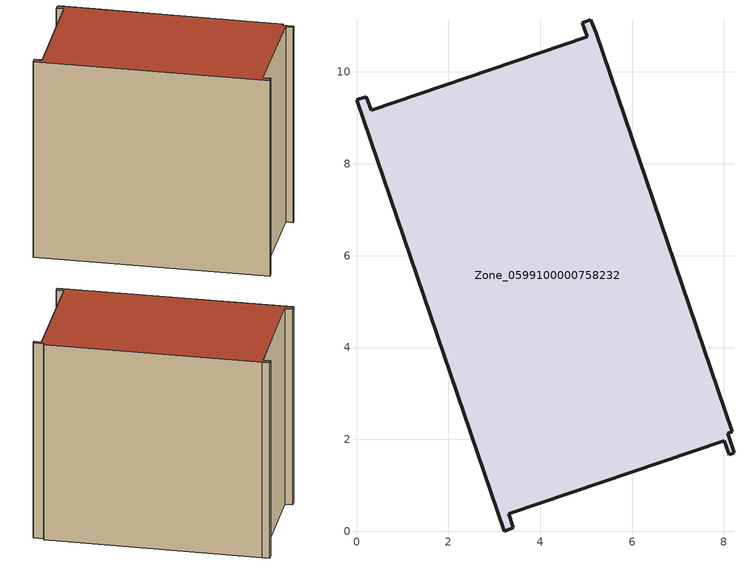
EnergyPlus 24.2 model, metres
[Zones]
Zone_0599100000758232
 floor ground (C_G): 0.21,9.46 0.32,9.16 5.02,10.77 4.92,11.07 5.1,11.14 5.22,10.85 8.18,2.17 8.08,2.13 8.22,1.71 8.12,1.67 8.01,1.97 3.31,0.38 3.42,0.08 3.21,0 0,9.39 z0
 wall outside (C_F): 3.42,0.08 3.31,0.38 8.01,1.97 8.12,1.67 8.22,1.71 8.08,2.13 8.18,2.17 5.22,10.85 5.1,11.14 4.92,11.07 5.02,10.77 0.32,9.16 0.21,9.46 0,9.39 3.21,0 3.42,0.08 z0:8.94
 roof outside (C_R): 8.22,1.71 8.08,2.13 8.18,2.17 5.22,10.85 5.1,11.14 4.92,11.07 5.02,10.77 0.32,9.16 0.21,9.46 0,9.39 3.21,0 3.42,0.08 3.31,0.38 8.01,1.97 8.12,1.67 z8.94
[BUILDING]
Pand.0599100000758232: North Axis=0; Terrain=City; Loads Convergence Tolerance Value=0.04; Temperature Convergence Tolerance Value=0.4; Solar Distribution=FullExterior; Maximum Number of Warmup Days=25; Minimum Number of Warmup Days=1
[Site:Location]
Rotterdam.The.Hague.AP_ZH_NLD Design_Conditions: Latitude=51.96; Longitude=4.45; Time Zone=1; Elevation=-4.5
[SITE:GROUNDTEMPERATURE:BUILDINGSURFACE]
18, 18, 18, 18, 18, 18, 18, 18, 18, 18, 18, 18
[MATERIAL] Thermal Absorptance=0.9; Solar Absorptance=0.7; Visible Absorptance=0.7
Name | Roughness | Thickness | Conductivity | Density | Specific Heat
G.TI.2006-2014 | MediumSmooth | 0.15 | 0.06 | 540 | 1210
F.TI.2006-2014 | Rough | 0.3 | 0.12 | 1920 | 840
R.TI.2006-2014 | MediumRough | 0.2 | 0.08 | 1500 | 1000
[CONSTRUCTION]
C_G: G.TI.2006-2014
C_F: F.TI.2006-2014
C_R: R.TI.2006-2014
[ZONE]
Zone_0599100000758232: Type=1; Multiplier=1; Ceiling Height=Autocalculate; Volume=Autocalculate; Floor Area=autocalculate; Part of Total Floor Area=Yes
[ZONEINFILTRATION:DESIGNFLOWRATE]
Infil_Zone_0599100000758232: Zone or ZoneList or Space or SpaceList=Zone_0599100000758232; Schedule=AlwaysOn; Design Flow Rate Calculation Method=Flow/Area; Flow Rate per Floor Area=0.0015; Constant Term Coefficient=1; Temperature Term Coefficient=0; Velocity Term Coefficient=0; Velocity Squared Term Coefficient=0
[HVACTEMPLATE:ZONE:IDEALLOADSAIRSYSTEM]
Zone_0599100000758232: Maximum Heating Supply Air Temperature=50; Minimum Cooling Supply Air Temperature=13; Maximum Heating Supply Air Humidity Ratio=0.0156; Minimum Cooling Supply Air Humidity Ratio=0.0077; Heating Limit=NoLimit; Cooling Limit=NoLimit; Dehumidification Control Type=ConstantSensibleHeatRatio; Cooling Sensible Heat Ratio=0.7; Dehumidification Setpoint=60; Humidification Control Type=None; Humidification Setpoint=30; Outdoor Air Method=None; Outdoor Air Flow Rate per Person=0.00944; Outdoor Air Flow Rate per Zone Floor Area=0; Outdoor Air Flow Rate per Zone=0; Demand Controlled Ventilation Type=None; Outdoor Air Economizer Type=NoEconomizer; Heat Recovery Type=None; Sensible Heat Recovery Effectiveness=0.7; Latent Heat Recovery Effectiveness=0.65
[ZONECONTROL:THERMOSTAT]
ThermostatControl_Zone_0599100000758232: Zone or ZoneList=Zone_0599100000758232; Control Type Schedule=DualSetpointControlType; Control 1=Thermostat_Zone_0599100000758232; Temperature Difference Between Cutout And Setpoint=0
[THERMOSTATSETPOINT:DUALSETPOINT]
Thermostat_Zone_0599100000758232: Heating Setpoint Temperature Schedule=HeatingSetpoint_Zone_0599100000758232; Cooling Setpoint Temperature Schedule=CoolingSetpoint_Zone_0599100000758232
[SCHEDULE:COMPACT]
HeatingSetpoint_Zone_0599100000758232: Through: 12/31, For: AllDays, Until: 24:00, 21
CoolingSetpoint_Zone_0599100000758232: Through: 12/31, For: AllDays, Until: 24:00, 24
DualSetpointControlType: Through: 12/31, For: AllDays, Until: 24:00, 4
AlwaysOn: Through: 12/31, For: AllDays, Until: 24:00, 1
